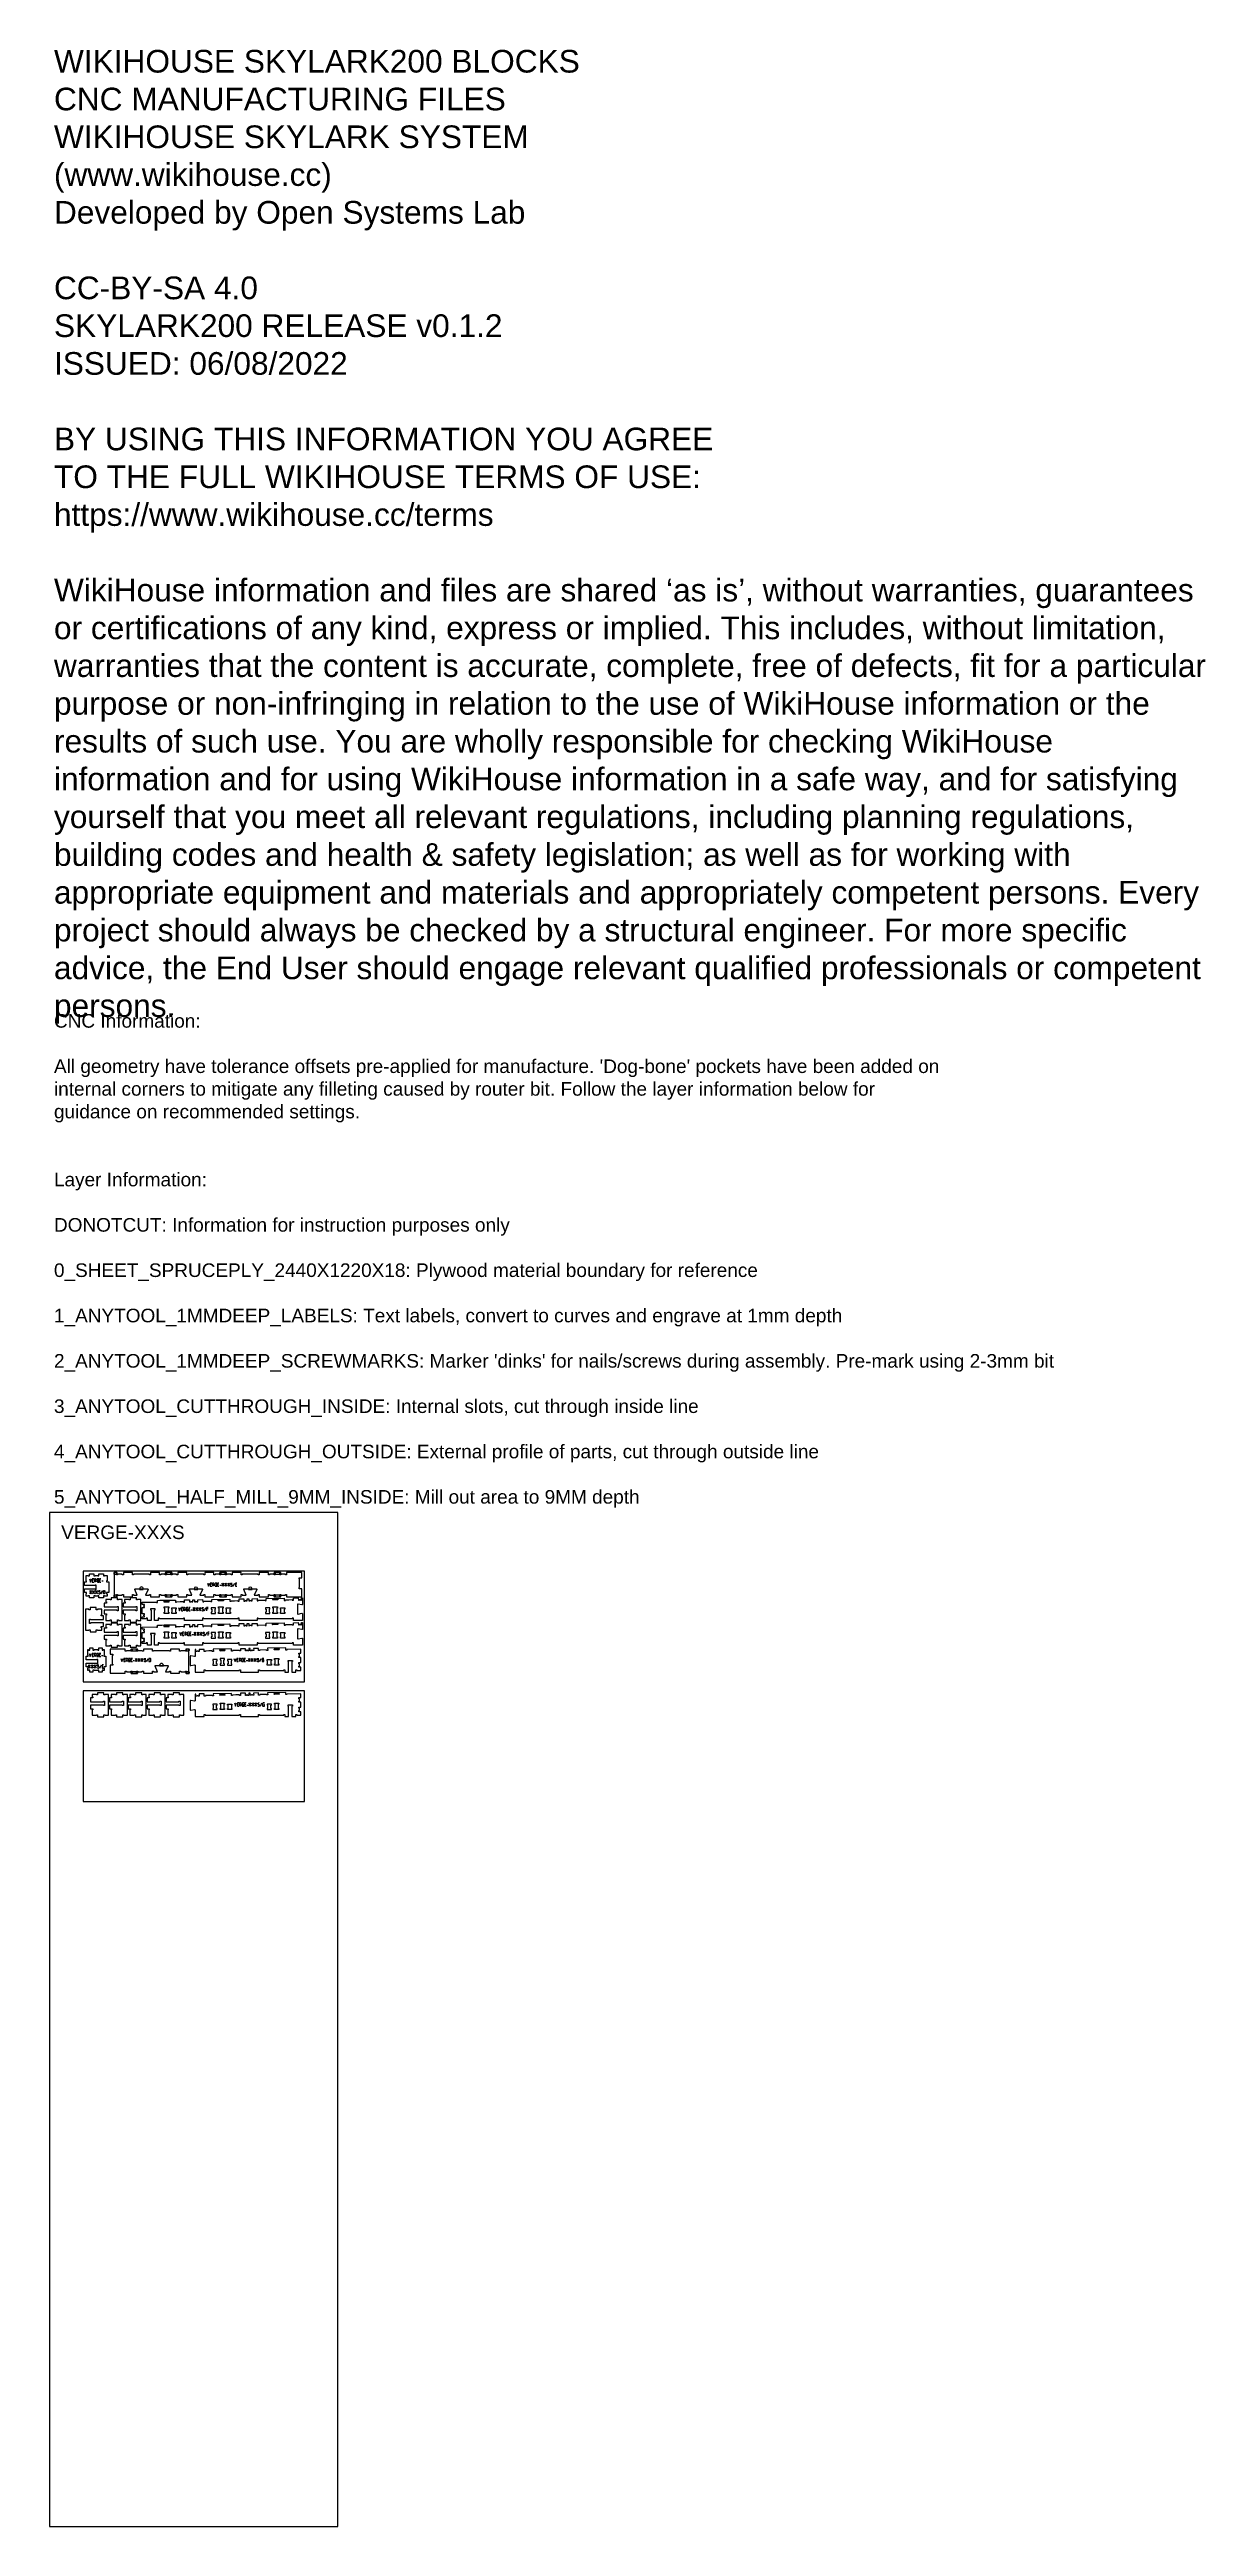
# Model space of a CAD drawing. Extents: x 0 to 12757, y 0 to 27326.
import ezdxf

# ---------------------------------------------------------------- set-up
doc = ezdxf.new("R2010")
doc.units = 0
for name, color, linetype in [('0_SHEET_SPRUCEPLY_2440X122', 1, 'CONTINUOUS'), ('1_ANYTOOL_1MMDEEP_LABELS_S', 2, 'CONTINUOUS'), ('3_ANYTOOL_CUTTHROUGH_INSID', 4, 'CONTINUOUS'), ('4_ANYTOOL_CUTTHROUGH_OUTSI', 5, 'CONTINUOUS'), ('5_ANYTOOL_HALF_MILL_9MM_IN', 70, 'CONTINUOUS'), ('DONOTCUT', 7, 'CONTINUOUS')]:
    doc.layers.add(name, color=color, linetype=linetype)
doc.styles.add('ARIAL', font='')
doc.styles.get('ARIAL').set_extended_font_data('Arial')

msp = doc.modelspace()

# ---------------------------------------------------------------- linework, layer by layer
at = {"layer": '0_SHEET_SPRUCEPLY_2440X122'}
for points in [[(372, 10539), (372, 9319), (2812, 9319), (2812, 10539)], [(372, 9219), (372, 7999), (2812, 7999), (2812, 9219)]]:
    msp.add_lwpolyline(points, close=True, dxfattribs=at)
at = {"layer": '1_ANYTOOL_1MMDEEP_LABELS_S', "color": 2}
for points in [[(440, 10455), (452, 10419), (464, 10455)], [(488, 10455), (472, 10455), (472, 10419), (488, 10419)], [(484, 10439), (472, 10439)], [(516, 10419), (508, 10436)], [(568, 10455), (552, 10455), (552, 10419), (568, 10419)], [(564, 10439), (552, 10439)], [(576, 10431), (592, 10431)], [(1742, 10408), (1754, 10372), (1766, 10408)], [(1790, 10408), (1774, 10408), (1774, 10372), (1790, 10372)], [(1786, 10392), (1774, 10392)], [(1818, 10372), (1810, 10388)], [(1870, 10408), (1854, 10408), (1854, 10372), (1870, 10372)], [(1866, 10392), (1854, 10392)], [(1926, 10372), (1902, 10408)], [(1902, 10372), (1926, 10408)], [(1958, 10372), (1934, 10408)], [(1934, 10372), (1958, 10408)], [(1990, 10372), (1966, 10408)], [(1966, 10372), (1990, 10408)], [(2028, 10372), (2044, 10408)], [(2068, 10408), (2052, 10408), (2052, 10372), (2068, 10372)], [(2064, 10392), (2052, 10392)], [(444, 10290), (468, 10326)], [(468, 10290), (444, 10326)], [(476, 10290), (500, 10326)], [(500, 10290), (476, 10326)], [(508, 10290), (532, 10326)], [(532, 10290), (508, 10326)], [(570, 10290), (586, 10326)], [(1424, 10138), (1436, 10102), (1448, 10138)], [(1472, 10138), (1456, 10138), (1456, 10102), (1472, 10102)], [(1468, 10122), (1456, 10122)], [(1500, 10102), (1491, 10118)], [(1552, 10138), (1536, 10138), (1536, 10102), (1552, 10102)], [(1548, 10122), (1536, 10122)], [(1560, 10114), (1576, 10114)], [(1608, 10102), (1584, 10138)], [(1584, 10102), (1608, 10138)], [(1640, 10102), (1616, 10138)], [(1616, 10102), (1640, 10138)], [(1672, 10102), (1648, 10138)], [(1648, 10102), (1672, 10138)], [(1710, 10102), (1726, 10138)], [(1750, 10138), (1734, 10138), (1734, 10102)], [(1750, 10122), (1734, 10122)], [(1878, 10384), (1894, 10384)], [(1436, 9865), (1448, 9829), (1460, 9865)], [(1484, 9865), (1468, 9865), (1468, 9829), (1484, 9829)], [(1480, 9849), (1468, 9849)], [(1512, 9829), (1503, 9846)], [(1564, 9865), (1548, 9865), (1548, 9829), (1564, 9829)], [(1560, 9849), (1548, 9849)], [(1572, 9841), (1588, 9841)], [(1620, 9829), (1596, 9865)], [(1596, 9829), (1620, 9865)], [(1652, 9829), (1628, 9865)], [(1628, 9829), (1652, 9865)], [(1684, 9829), (1660, 9865)], [(1660, 9829), (1684, 9865)], [(1722, 9829), (1738, 9865)], [(1762, 9865), (1746, 9865), (1746, 9829)], [(1762, 9849), (1746, 9849)], [(437, 9632), (449, 9596), (461, 9632)], [(485, 9632), (469, 9632), (469, 9596), (485, 9596)], [(481, 9616), (469, 9616)], [(513, 9596), (505, 9612)], [(565, 9632), (549, 9632), (549, 9596), (565, 9596)], [(561, 9616), (549, 9616)], [(573, 9608), (589, 9608)], [(787, 9577), (799, 9541), (811, 9577)], [(835, 9577), (819, 9577), (819, 9541), (835, 9541)], [(915, 9577), (899, 9577), (899, 9541), (915, 9541)], [(971, 9541), (947, 9577)], [(947, 9541), (971, 9577)], [(1003, 9541), (979, 9577)], [(979, 9541), (1003, 9577)], [(1035, 9541), (1011, 9577)], [(1011, 9541), (1035, 9577)], [(1073, 9541), (1089, 9577)], [(2035, 9577), (2047, 9541), (2059, 9577)], [(2083, 9577), (2067, 9577), (2067, 9541), (2083, 9541)], [(2163, 9577), (2147, 9577), (2147, 9541), (2163, 9541)], [(2219, 9541), (2195, 9577)], [(2195, 9541), (2219, 9577)], [(2251, 9541), (2227, 9577)], [(2227, 9541), (2251, 9577)], [(2283, 9541), (2259, 9577)], [(2259, 9541), (2283, 9577)], [(2321, 9541), (2337, 9577)], [(454, 9470), (430, 9506)], [(430, 9470), (454, 9506)], [(486, 9470), (462, 9506)], [(462, 9470), (486, 9506)], [(518, 9470), (494, 9506)], [(494, 9470), (518, 9506)], [(556, 9470), (572, 9506)], [(831, 9561), (819, 9561)], [(863, 9541), (855, 9557)], [(911, 9561), (899, 9561)], [(923, 9553), (939, 9553)], [(2079, 9561), (2067, 9561)], [(2111, 9541), (2103, 9557)], [(2159, 9561), (2147, 9561)], [(2171, 9553), (2187, 9553)], [(2041, 9085), (2053, 9049), (2065, 9085)], [(2089, 9085), (2073, 9085), (2073, 9049), (2089, 9049)], [(2085, 9069), (2073, 9069)], [(2117, 9049), (2109, 9066)], [(2169, 9085), (2153, 9085), (2153, 9049), (2169, 9049)], [(2165, 9069), (2153, 9069)], [(2177, 9061), (2193, 9061)], [(2225, 9049), (2201, 9085)], [(2201, 9049), (2225, 9085)], [(2257, 9049), (2233, 9085)], [(2233, 9049), (2257, 9085)], [(2289, 9049), (2265, 9085)], [(2265, 9049), (2289, 9085)], [(2327, 9049), (2343, 9085)]]:
    msp.add_lwpolyline(points, dxfattribs=at)
for points in [[(496, 10435), (506, 10435, 1), (506, 10455), (496, 10455), (496, 10419)], [(544, 10455), (532, 10455, 0.414214), (524, 10447), (524, 10427, 0.414214), (532, 10419), (544, 10419), (544, 10439), (538, 10439)], [(1798, 10388), (1808, 10388, 1), (1808, 10408), (1798, 10408), (1798, 10372)], [(1846, 10408), (1834, 10408, 0.414214), (1826, 10400), (1826, 10380, 0.414214), (1834, 10372), (1846, 10372), (1846, 10392), (1840, 10392)], [(1998, 10376, 0.136555), (2007, 10372, 0.071716), (2012, 10372, 0.133522), (2017, 10374, 0.344001), (2019, 10383, 0.153745), (2015, 10387, 0.071568), (2011, 10389, -0.00912), (2005, 10390, -0.090615), (2001, 10392, -0.340346), (1998, 10402, -0.284273), (2006, 10408, -0.092596), (2011, 10407, -0.017533), (2016, 10406)], [(540, 10294, 0.136555), (549, 10290, 0.071716), (554, 10290, 0.133522), (559, 10292, 0.344001), (561, 10302, 0.153745), (557, 10305, 0.071568), (552, 10307, -0.00912), (547, 10309, -0.090615), (543, 10311, -0.340346), (540, 10320, -0.284273), (548, 10326, -0.092596), (553, 10326, -0.017533), (558, 10324)], [(594, 10310), (604, 10310, -1), (604, 10290), (594, 10290), (594, 10326), (604, 10326, -1), (604, 10310)], [(1480, 10118), (1490, 10118, 1), (1490, 10138), (1480, 10138), (1480, 10102)], [(1528, 10138), (1516, 10138, 0.414214), (1508, 10130), (1508, 10110, 0.414214), (1516, 10102), (1528, 10102), (1528, 10122), (1522, 10122)], [(1680, 10106, 0.136555), (1689, 10102, 0.071716), (1694, 10102, 0.133522), (1699, 10104, 0.344001), (1701, 10114, 0.153745), (1697, 10118, 0.071568), (1692, 10119, -0.00912), (1687, 10121, -0.090615), (1683, 10123, -0.340346), (1680, 10132, -0.284273), (1688, 10138, -0.092596), (1693, 10138, -0.017533), (1698, 10136)], [(1492, 9845), (1502, 9845, 1), (1502, 9865), (1492, 9865), (1492, 9829)], [(1540, 9865), (1528, 9865, 0.414214), (1520, 9857), (1520, 9837, 0.414214), (1528, 9829), (1540, 9829), (1540, 9849), (1534, 9849)], [(1692, 9833, 0.136555), (1701, 9830, 0.071716), (1706, 9830, 0.133522), (1711, 9832, 0.344001), (1713, 9841, 0.153745), (1709, 9845, 0.071568), (1704, 9847, -0.00912), (1699, 9848, -0.090615), (1695, 9850, -0.340346), (1692, 9860, -0.284273), (1700, 9865, -0.092596), (1705, 9865, -0.017533), (1710, 9863)], [(493, 9612), (503, 9612, 1), (503, 9632), (493, 9632), (493, 9596)], [(541, 9632), (529, 9632, 0.414214), (521, 9624), (521, 9604, 0.414214), (529, 9596), (541, 9596), (541, 9616), (535, 9616)], [(843, 9557), (853, 9557, 1), (853, 9577), (843, 9577), (843, 9541)], [(891, 9577), (879, 9577, 0.414214), (871, 9569), (871, 9549, 0.414214), (879, 9541), (891, 9541), (891, 9561), (885, 9561)], [(1043, 9545, 0.136555), (1053, 9541, 0.071716), (1058, 9541, 0.133522), (1062, 9543, 0.344001), (1064, 9553, 0.153745), (1061, 9556, 0.071568), (1056, 9558, -0.00912), (1051, 9559, -0.090615), (1047, 9562, -0.340346), (1044, 9571, -0.284273), (1051, 9577, -0.092596), (1056, 9576, -0.017533), (1061, 9575)], [(2091, 9557), (2101, 9557, 1), (2101, 9577), (2091, 9577), (2091, 9541)], [(2139, 9577), (2127, 9577, 0.414214), (2119, 9569), (2119, 9549, 0.414214), (2127, 9541), (2139, 9541), (2139, 9561), (2133, 9561)], [(2291, 9545, 0.136555), (2301, 9541, 0.071716), (2306, 9541, 0.133522), (2310, 9543, 0.344001), (2313, 9553, 0.153745), (2309, 9556, 0.071568), (2304, 9558, -0.00912), (2299, 9559, -0.090615), (2295, 9562, -0.340346), (2292, 9571, -0.284273), (2300, 9577, -0.092596), (2305, 9576, -0.017533), (2309, 9575)], [(2365, 9577), (2353, 9577, 0.414214), (2345, 9569), (2345, 9549, 0.414214), (2353, 9541), (2365, 9541), (2365, 9561), (2359, 9561)], [(526, 9474, 0.136555), (535, 9470, 0.071716), (540, 9470, 0.133522), (545, 9473, 0.344001), (547, 9482, 0.153745), (544, 9486, 0.071568), (539, 9488, -0.00912), (534, 9489, -0.090615), (529, 9491, -0.340346), (526, 9500, -0.284273), (534, 9506, -0.092596), (539, 9506, -0.017533), (544, 9504)], [(596, 9506), (586, 9506, 0.414214), (580, 9500), (580, 9476, 0.414214), (586, 9470), (596, 9470)], [(2097, 9065), (2107, 9065, 1), (2107, 9085), (2097, 9085), (2097, 9049)], [(2145, 9085), (2133, 9085, 0.414214), (2125, 9077), (2125, 9057, 0.414214), (2133, 9049), (2145, 9049), (2145, 9069), (2139, 9069)], [(2297, 9053, 0.136555), (2307, 9050, 0.071716), (2312, 9050, 0.133522), (2316, 9052, 0.344001), (2318, 9061, 0.153745), (2315, 9065, 0.071568), (2310, 9067, -0.00912), (2305, 9068, -0.090615), (2301, 9070, -0.340346), (2298, 9080, -0.284273), (2305, 9085, -0.092596), (2310, 9085, -0.017533), (2315, 9083)], [(2371, 9085), (2359, 9085, 0.414214), (2351, 9077), (2351, 9057, 0.414214), (2359, 9049), (2371, 9049), (2371, 9069), (2365, 9069)]]:
    msp.add_lwpolyline(points, format="xyb", dxfattribs=at)
msp.add_lwpolyline([(1109, 9577), (1097, 9577), (1097, 9541), (1109, 9541, 0.414214), (1117, 9549), (1117, 9569, 0.414214)], format="xyb", close=True, dxfattribs=at)
at = {"layer": '3_ANYTOOL_CUTTHROUGH_INSID', "color": 4}
for points in [[(1316, 10210), (1266, 10209, 1), (1266, 10200), (1316, 10201, 1)], [(1866, 10210, -1), (1866, 10220), (1916, 10221, -1), (1916, 10211)], [(2466, 10221, -1), (2466, 10230), (2516, 10231, -1), (2516, 10222)], [(1316, 9938), (1266, 9937, 1), (1266, 9927), (1316, 9928, 1)], [(1866, 9938, -1), (1866, 9947), (1916, 9948, -1), (1916, 9939)], [(2466, 9948, -1), (2466, 9958), (2516, 9958, -1), (2516, 9949)], [(1882, 9661), (1932, 9662, 1), (1932, 9672), (1882, 9671, 1)], [(2482, 9672, -1), (2482, 9681), (2532, 9682, -1), (2532, 9673)], [(1882, 9170, -1), (1882, 9179), (1932, 9180, -1), (1932, 9171)], [(2482, 9180, -1), (2482, 9190), (2532, 9191, -1), (2532, 9181)]]:
    msp.add_lwpolyline(points, format="xyb", close=True, dxfattribs=at)
for points in [[(1272, 10131), (1266, 10131), (1266, 10144), (1315, 10144), (1315, 10131), (1309, 10131), (1309, 10086), (1315, 10086), (1315, 10073), (1266, 10073), (1266, 10086), (1272, 10086)], [(1354, 10121), (1348, 10121), (1348, 10134), (1397, 10134), (1397, 10121), (1391, 10121), (1391, 10086), (1397, 10086), (1397, 10073), (1348, 10073), (1348, 10086), (1354, 10086)], [(1827, 10121), (1833, 10121), (1833, 10134), (1784, 10134), (1784, 10121), (1790, 10121), (1790, 10086), (1784, 10086), (1784, 10073), (1833, 10073), (1833, 10086), (1827, 10086)], [(1872, 10131), (1866, 10131), (1866, 10144), (1915, 10144), (1915, 10131), (1909, 10131), (1909, 10086), (1915, 10086), (1915, 10073), (1866, 10073), (1866, 10086), (1872, 10086)], [(1954, 10121), (1948, 10121), (1948, 10134), (1997, 10134), (1997, 10121), (1991, 10121), (1991, 10086), (1997, 10086), (1997, 10073), (1948, 10073), (1948, 10086), (1954, 10086)], [(2427, 10121), (2433, 10121), (2433, 10134), (2384, 10134), (2384, 10121), (2390, 10121), (2390, 10086), (2384, 10086), (2384, 10073), (2433, 10073), (2433, 10086), (2427, 10086)], [(2472, 10131), (2466, 10131), (2466, 10144), (2515, 10144), (2515, 10131), (2509, 10131), (2509, 10086), (2515, 10086), (2515, 10073), (2466, 10073), (2466, 10086), (2472, 10086)], [(2554, 10121), (2548, 10121), (2548, 10134), (2597, 10134), (2597, 10121), (2591, 10121), (2591, 10086), (2597, 10086), (2597, 10073), (2548, 10073), (2548, 10086), (2554, 10086)], [(1272, 9859), (1266, 9859), (1266, 9871), (1315, 9871), (1315, 9859), (1309, 9859), (1309, 9813), (1315, 9813), (1315, 9801), (1266, 9801), (1266, 9813), (1272, 9813)], [(1354, 9849), (1348, 9849), (1348, 9861), (1397, 9861), (1397, 9849), (1391, 9849), (1391, 9813), (1397, 9813), (1397, 9801), (1348, 9801), (1348, 9813), (1354, 9813)], [(1827, 9849), (1833, 9849), (1833, 9861), (1784, 9861), (1784, 9849), (1790, 9849), (1790, 9813), (1784, 9813), (1784, 9801), (1833, 9801), (1833, 9813), (1827, 9813)], [(1872, 9859), (1866, 9859), (1866, 9871), (1915, 9871), (1915, 9859), (1909, 9859), (1909, 9813), (1915, 9813), (1915, 9801), (1866, 9801), (1866, 9813), (1872, 9813)], [(1954, 9849), (1948, 9849), (1948, 9861), (1997, 9861), (1997, 9849), (1991, 9849), (1991, 9813), (1997, 9813), (1997, 9801), (1948, 9801), (1948, 9813), (1954, 9813)], [(2427, 9849), (2433, 9849), (2433, 9861), (2384, 9861), (2384, 9849), (2390, 9849), (2390, 9813), (2384, 9813), (2384, 9801), (2433, 9801), (2433, 9813), (2427, 9813)], [(2472, 9859), (2466, 9859), (2466, 9871), (2515, 9871), (2515, 9859), (2509, 9859), (2509, 9813), (2515, 9813), (2515, 9801), (2466, 9801), (2466, 9813), (2472, 9813)], [(2554, 9849), (2548, 9849), (2548, 9861), (2597, 9861), (2597, 9849), (2591, 9849), (2591, 9813), (2597, 9813), (2597, 9801), (2548, 9801), (2548, 9813), (2554, 9813)], [(1889, 9561), (1889, 9516), (1883, 9516), (1883, 9503), (1931, 9503), (1931, 9516), (1925, 9516), (1925, 9561), (1931, 9561), (1931, 9574), (1883, 9574), (1883, 9561)], [(2489, 9561), (2483, 9561), (2483, 9574), (2531, 9574), (2531, 9561), (2525, 9561), (2525, 9516), (2531, 9516), (2531, 9503), (2483, 9503), (2483, 9516), (2489, 9516)], [(1843, 9551), (1849, 9551), (1849, 9564), (1801, 9564), (1801, 9551), (1807, 9551), (1807, 9516), (1801, 9516), (1801, 9503), (1849, 9503), (1849, 9516), (1843, 9516)], [(1971, 9551), (1971, 9516), (1965, 9516), (1965, 9503), (2013, 9503), (2013, 9516), (2007, 9516), (2007, 9551), (2013, 9551), (2013, 9564), (1965, 9564), (1965, 9551)], [(2443, 9551), (2443, 9516), (2449, 9516), (2449, 9503), (2401, 9503), (2401, 9516), (2407, 9516), (2407, 9551), (2401, 9551), (2401, 9564), (2449, 9564), (2449, 9551)], [(1843, 9060), (1849, 9060), (1849, 9072), (1801, 9072), (1801, 9060), (1807, 9060), (1807, 9024), (1801, 9024), (1801, 9012), (1849, 9012), (1849, 9024), (1843, 9024)], [(1889, 9070), (1883, 9070), (1883, 9082), (1931, 9082), (1931, 9070), (1925, 9070), (1925, 9024), (1931, 9024), (1931, 9012), (1883, 9012), (1883, 9024), (1889, 9024)], [(1971, 9060), (1965, 9060), (1965, 9072), (2013, 9072), (2013, 9060), (2007, 9060), (2007, 9024), (2013, 9024), (2013, 9012), (1965, 9012), (1965, 9024), (1971, 9024)], [(2443, 9060), (2449, 9060), (2449, 9072), (2401, 9072), (2401, 9060), (2407, 9060), (2407, 9024), (2401, 9024), (2401, 9012), (2449, 9012), (2449, 9024), (2443, 9024)], [(2489, 9070), (2483, 9070), (2483, 9082), (2531, 9082), (2531, 9070), (2525, 9070), (2525, 9024), (2531, 9024), (2531, 9012), (2483, 9012), (2483, 9024), (2489, 9024)]]:
    msp.add_lwpolyline(points, close=True, dxfattribs=at)
at = {"layer": '4_ANYTOOL_CUTTHROUGH_OUTSI', "color": 5}
for points in [[(427, 10493), (427, 10487), (440, 10487), (440, 10511), (489, 10511), (489, 10487), (502, 10487), (502, 10493), (533, 10493), (533, 10487), (545, 10487), (545, 10511), (595, 10511), (595, 10487), (607, 10487), (607, 10493), (636, 10493), (636, 10434), (630, 10434), (630, 10421), (654, 10421), (654, 10302), (630, 10302), (630, 10289), (636, 10289), (636, 10262), (607, 10262), (607, 10268), (595, 10268), (595, 10244), (545, 10244), (545, 10268), (533, 10268), (533, 10262), (502, 10262), (502, 10268), (489, 10268), (489, 10244), (440, 10244), (440, 10268), (427, 10268), (427, 10262), (403, 10262), (403, 10289), (409, 10289), (409, 10302), (385, 10302), (385, 10343), (502, 10343), (502, 10337), (515, 10337), (515, 10386), (502, 10386), (502, 10380), (385, 10380), (385, 10421), (409, 10421), (409, 10434), (403, 10434), (403, 10493)], [(434, 9887), (434, 9893), (447, 9893), (447, 9869), (516, 9869), (516, 9893), (529, 9893), (529, 9887), (576, 9887), (576, 9915), (570, 9915), (570, 9927), (594, 9927), (594, 9969), (452, 9969), (452, 9963), (440, 9963), (440, 10011), (452, 10011), (452, 10005), (594, 10005), (594, 10047), (570, 10047), (570, 10059), (576, 10059), (576, 10119), (529, 10119), (529, 10113), (516, 10113), (516, 10137), (447, 10137), (447, 10113), (434, 10113), (434, 10119), (396, 10119), (396, 9887)], [(763, 10227), (763, 10221), (750, 10221), (750, 10245), (681, 10245), (681, 10221), (668, 10221), (668, 10227), (621, 10227), (621, 10199), (627, 10199), (627, 10187), (603, 10187), (603, 10145), (745, 10145), (745, 10151), (757, 10151), (757, 10103), (745, 10103), (745, 10109), (603, 10109), (603, 10067), (627, 10067), (627, 10055), (621, 10055), (621, 9995), (668, 9995), (668, 10001), (681, 10001), (681, 9977), (750, 9977), (750, 10001), (763, 10001), (763, 9995), (800, 9995), (800, 10227)], [(971, 10227), (971, 10221), (958, 10221), (958, 10245), (889, 10245), (889, 10221), (876, 10221), (876, 10227), (829, 10227), (829, 10199), (835, 10199), (835, 10187), (811, 10187), (811, 10145), (953, 10145), (953, 10151), (965, 10151), (965, 10103), (953, 10103), (953, 10109), (811, 10109), (811, 10067), (835, 10067), (835, 10055), (829, 10055), (829, 9995), (876, 9995), (876, 10001), (889, 10001), (889, 9977), (958, 9977), (958, 10001), (971, 10001), (971, 9995), (1008, 9995), (1008, 10227)], [(763, 9949), (763, 9943), (750, 9943), (750, 9967), (681, 9967), (681, 9943), (668, 9943), (668, 9949), (621, 9949), (621, 9921), (627, 9921), (627, 9909), (603, 9909), (603, 9867), (745, 9867), (745, 9873), (757, 9873), (757, 9825), (745, 9825), (745, 9831), (603, 9831), (603, 9789), (627, 9789), (627, 9777), (621, 9777), (621, 9717), (668, 9717), (668, 9723), (681, 9723), (681, 9699), (750, 9699), (750, 9723), (763, 9723), (763, 9717), (800, 9717), (800, 9949)], [(971, 9949), (971, 9943), (958, 9943), (958, 9967), (889, 9967), (889, 9943), (876, 9943), (876, 9949), (829, 9949), (829, 9921), (835, 9921), (835, 9909), (811, 9909), (811, 9867), (953, 9867), (953, 9873), (965, 9873), (965, 9825), (953, 9825), (953, 9831), (811, 9831), (811, 9789), (835, 9789), (835, 9777), (829, 9777), (829, 9717), (876, 9717), (876, 9723), (889, 9723), (889, 9699), (958, 9699), (958, 9723), (971, 9723), (971, 9717), (1008, 9717), (1008, 9949)], [(521, 9524), (521, 9518), (533, 9518), (533, 9566), (521, 9566), (521, 9560), (404, 9560), (404, 9602), (428, 9602), (428, 9614), (422, 9614), (422, 9674), (431, 9674), (431, 9668), (444, 9668), (444, 9692), (478, 9692), (478, 9668), (491, 9668), (491, 9674), (533, 9674), (533, 9668), (545, 9668), (545, 9692), (580, 9692), (580, 9668), (592, 9668), (592, 9674), (604, 9674), (604, 9614), (598, 9614), (598, 9602), (622, 9602), (622, 9482), (598, 9482), (598, 9470), (604, 9470), (604, 9442), (592, 9442), (592, 9448), (580, 9448), (580, 9424), (545, 9424), (545, 9448), (533, 9448), (533, 9442), (491, 9442), (491, 9448), (478, 9448), (478, 9424), (444, 9424), (444, 9448), (431, 9448), (431, 9442), (422, 9442), (422, 9470), (428, 9470), (428, 9482), (404, 9482), (404, 9524)], [(613, 9180), (613, 9174), (601, 9174), (601, 9198), (531, 9198), (531, 9174), (519, 9174), (519, 9180), (471, 9180), (471, 9153), (477, 9153), (477, 9140), (453, 9140), (453, 9099), (595, 9099), (595, 9105), (608, 9105), (608, 9056), (595, 9056), (595, 9062), (453, 9062), (453, 9021), (477, 9021), (477, 9008), (471, 9008), (471, 8949), (519, 8949), (519, 8955), (531, 8955), (531, 8931), (601, 8931), (601, 8955), (613, 8955), (613, 8949), (651, 8949), (651, 9180)], [(821, 9180), (821, 9174), (809, 9174), (809, 9198), (739, 9198), (739, 9174), (727, 9174), (727, 9180), (679, 9180), (679, 9153), (685, 9153), (685, 9140), (661, 9140), (661, 9099), (803, 9099), (803, 9105), (816, 9105), (816, 9056), (803, 9056), (803, 9062), (661, 9062), (661, 9021), (685, 9021), (685, 9008), (679, 9008), (679, 8949), (727, 8949), (727, 8955), (739, 8955), (739, 8931), (809, 8931), (809, 8955), (821, 8955), (821, 8949), (859, 8949), (859, 9180)], [(1029, 9180), (1029, 9174), (1017, 9174), (1017, 9198), (947, 9198), (947, 9174), (935, 9174), (935, 9180), (887, 9180), (887, 9153), (893, 9153), (893, 9140), (869, 9140), (869, 9099), (1011, 9099), (1011, 9105), (1024, 9105), (1024, 9056), (1011, 9056), (1011, 9062), (869, 9062), (869, 9021), (893, 9021), (893, 9008), (887, 9008), (887, 8949), (935, 8949), (935, 8955), (947, 8955), (947, 8931), (1017, 8931), (1017, 8955), (1029, 8955), (1029, 8949), (1067, 8949), (1067, 9180)], [(1237, 9180), (1237, 9174), (1225, 9174), (1225, 9198), (1155, 9198), (1155, 9174), (1143, 9174), (1143, 9180), (1095, 9180), (1095, 9153), (1101, 9153), (1101, 9140), (1077, 9140), (1077, 9099), (1219, 9099), (1219, 9105), (1232, 9105), (1232, 9056), (1219, 9056), (1219, 9062), (1077, 9062), (1077, 9021), (1101, 9021), (1101, 9008), (1095, 9008), (1095, 8949), (1143, 8949), (1143, 8955), (1155, 8955), (1155, 8931), (1225, 8931), (1225, 8955), (1237, 8955), (1237, 8949), (1275, 8949), (1275, 9180)], [(1446, 9180), (1446, 9174), (1433, 9174), (1433, 9198), (1364, 9198), (1364, 9174), (1351, 9174), (1351, 9180), (1304, 9180), (1304, 9153), (1310, 9153), (1310, 9140), (1286, 9140), (1286, 9099), (1427, 9099), (1427, 9105), (1440, 9105), (1440, 9056), (1427, 9056), (1427, 9062), (1286, 9062), (1286, 9021), (1310, 9021), (1310, 9008), (1304, 9008), (1304, 8949), (1351, 8949), (1351, 8955), (1364, 8955), (1364, 8931), (1433, 8931), (1433, 8955), (1446, 8955), (1446, 8949), (1483, 8949), (1483, 9180)]]:
    msp.add_lwpolyline(points, close=True, dxfattribs=at)
for points in [[(1227, 10505), (1227, 10499), (1214, 10499), (1214, 10523), (1165, 10523), (1115, 10523), (1115, 10499), (1102, 10499), (1102, 10505), (927, 10505), (927, 10499), (914, 10499), (914, 10523), (865, 10523), (815, 10523), (815, 10499), (803, 10499), (803, 10505), (752, 10505), (752, 10499), (740, 10499), (740, 10523), (715, 10523), (715, 10256), (740, 10256), (740, 10280), (752, 10280), (752, 10274), (803, 10274), (803, 10280), (815, 10280), (815, 10256), (865, 10256), (914, 10256), (914, 10280), (927, 10280), (927, 10274), (969, 10274), (943, 10335), (943, 10335, -0.539734), (948, 10344), (1081, 10344, -0.539734), (1087, 10335), (1060, 10274), (1102, 10274), (1102, 10280), (1115, 10280), (1115, 10256), (1165, 10256), (1214, 10256), (1214, 10280), (1227, 10280), (1227, 10274), (1277, 10274), (1277, 10280), (1290, 10280), (1290, 10256), (1339, 10256), (1339, 10280), (1352, 10280), (1352, 10274), (1402, 10274), (1402, 10280), (1415, 10280), (1415, 10256), (1465, 10256), (1515, 10256), (1515, 10280), (1527, 10280), (1527, 10274), (1569, 10274), (1543, 10335), (1543, 10335, -0.539734), (1549, 10344), (1681, 10344, -0.539734), (1687, 10335), (1660, 10274), (1703, 10274), (1703, 10280), (1715, 10280), (1715, 10256), (1765, 10256), (1815, 10256), (1815, 10280), (1827, 10280), (1827, 10274), (1878, 10274), (1878, 10280), (1890, 10280), (1890, 10256), (1940, 10256), (1940, 10280), (1952, 10280), (1952, 10274), (2003, 10274), (2003, 10280), (2015, 10280), (2015, 10256), (2065, 10256), (2115, 10256), (2115, 10280), (2127, 10280), (2127, 10274), (2169, 10274), (2143, 10335), (2143, 10335, -0.539734), (2149, 10344), (2281, 10344, -0.539734), (2287, 10335), (2260, 10274), (2303, 10274), (2303, 10280), (2315, 10280), (2315, 10256), (2365, 10256), (2415, 10256), (2415, 10280), (2427, 10280), (2427, 10274), (2478, 10274), (2478, 10280), (2490, 10280), (2490, 10256), (2540, 10256), (2540, 10280), (2552, 10280), (2552, 10274), (2603, 10274), (2603, 10280), (2615, 10280), (2615, 10256), (2665, 10256), (2783, 10256), (2783, 10345), (2754, 10345), (2754, 10358), (2760, 10358), (2760, 10453), (2754, 10453), (2754, 10466), (2783, 10466), (2783, 10523), (2665, 10523), (2615, 10523), (2615, 10499), (2603, 10499), (2603, 10505), (2552, 10505), (2552, 10499), (2540, 10499), (2540, 10523), (2490, 10523), (2490, 10499), (2478, 10499), (2478, 10505), (2427, 10505), (2427, 10499), (2415, 10499), (2415, 10523), (2365, 10523), (2315, 10523), (2315, 10499), (2303, 10499), (2303, 10505), (2127, 10505), (2127, 10499), (2115, 10499), (2115, 10523), (2065, 10523), (2015, 10523), (2015, 10499), (2003, 10499), (2003, 10505), (1952, 10505), (1952, 10499), (1940, 10499), (1940, 10523), (1890, 10523), (1890, 10499), (1878, 10499), (1878, 10505), (1827, 10505), (1827, 10499), (1815, 10499), (1815, 10523), (1765, 10523), (1715, 10523), (1715, 10499), (1703, 10499), (1703, 10505), (1527, 10505), (1527, 10499), (1515, 10499), (1515, 10523), (1465, 10523), (1415, 10523), (1415, 10499), (1402, 10499), (1402, 10505), (1352, 10505), (1352, 10499), (1339, 10499), (1339, 10523), (1290, 10523), (1290, 10499), (1277, 10499), (1277, 10505), (1227, 10505)], [(1741, 10208), (1779, 10209), (1779, 10203), (1779, 10203), (1791, 10203), (1791, 10203), (1791, 10203), (1791, 10227), (1990, 10231), (1991, 10207), (2003, 10207), (2003, 10213), (2041, 10213), (2079, 10214), (2079, 10208), (2091, 10208), (2091, 10209), (2091, 10209), (2091, 10232), (2145, 10233), (2146, 10209), (2146, 10209), (2158, 10209), (2158, 10209), (2158, 10215), (2170, 10216), (2170, 10210), (2170, 10210), (2182, 10210), (2182, 10210), (2182, 10210), (2182, 10210), (2182, 10234), (2199, 10234), (2200, 10210), (2200, 10210), (2212, 10210), (2212, 10216), (2224, 10217), (2224, 10211), (2236, 10211), (2236, 10211), (2236, 10211), (2236, 10235), (2290, 10236), (2291, 10212), (2291, 10212), (2303, 10212), (2303, 10212), (2303, 10218), (2379, 10219), (2379, 10219), (2379, 10214), (2379, 10213), (2391, 10214), (2391, 10214), (2391, 10214), (2391, 10238), (2590, 10241), (2591, 10217), (2603, 10217), (2603, 10223), (2641, 10224), (2679, 10225), (2679, 10219), (2691, 10219), (2691, 10243), (2745, 10244), (2746, 10220), (2758, 10220), (2758, 10226), (2770, 10226), (2770, 10220), (2782, 10220), (2782, 10244), (2790, 10244), (2790, 10173), (2790, 10173), (2790, 10172), (2790, 10172), (2790, 10172), (2790, 10172), (2790, 10172), (2790, 10172), (2790, 10171), (2790, 10171), (2790, 10171), (2790, 10171), (2790, 10171), (2790, 10171), (2790, 10171), (2790, 10170), (2790, 10170), (2790, 10170), (2790, 10170), (2790, 10170), (2790, 10170), (2790, 10170), (2789, 10169), (2789, 10169), (2789, 10169), (2789, 10169), (2789, 10169), (2789, 10169), (2789, 10169), (2789, 10169), (2789, 10168), (2789, 10168), (2788, 10168), (2788, 10168, -0.220352), (2784, 10167), (2743, 10175), (2743, 10175), (2743, 10175, 0.463455), (2735, 10168), (2735, 10073, 0.463455), (2743, 10066), (2743, 10066), (2743, 10066), (2784, 10074), (2784, 10074, -0.220352), (2788, 10073), (2788, 10073), (2789, 10073), (2789, 10072), (2789, 10072), (2789, 10072), (2789, 10072), (2789, 10072), (2789, 10072), (2789, 10072), (2789, 10072), (2789, 10071), (2790, 10071), (2790, 10071), (2790, 10071), (2790, 10071), (2790, 10071), (2790, 10071), (2790, 10070), (2790, 10070), (2790, 10070), (2790, 10070), (2790, 10070), (2790, 10070), (2790, 10070), (2790, 10069), (2790, 10069), (2790, 10069), (2790, 10069), (2790, 10069), (2790, 10069), (2790, 10068), (2790, 10068), (2790, 9996), (2691, 9996), (2691, 10020), (2678, 10020), (2678, 10014), (2641, 10014), (2341, 10014), (2303, 10014), (2303, 10020), (2290, 10020), (2290, 9996), (2091, 9996), (2091, 10020), (2078, 10020), (2078, 10014), (2041, 10014), (1741, 10014), (1703, 10014), (1703, 10020), (1690, 10020), (1690, 9996), (1491, 9996), (1491, 10020), (1478, 10020), (1478, 10014), (1441, 10014), (1213, 10014), (1213, 10020), (1200, 10020), (1200, 9996), (1159, 9996), (1159, 10113), (1165, 10113), (1165, 10125), (1116, 10125), (1116, 10113), (1122, 10113), (1122, 9996), (1081, 9996), (1081, 10020), (1068, 10020), (1068, 10014), (1023, 10014), (1023, 10035), (1047, 10035), (1047, 10047), (1041, 10047), (1041, 10058), (1047, 10058), (1047, 10070), (1023, 10070), (1023, 10137), (1047, 10137), (1047, 10149), (1041, 10149), (1041, 10160), (1047, 10160), (1047, 10172), (1023, 10172), (1023, 10196), (1179, 10198), (1179, 10192), (1191, 10193), (1191, 10217), (1191, 10217, -0.000266), (1390, 10220), (1391, 10196), (1391, 10196), (1403, 10196), (1403, 10202), (1441, 10203), (1479, 10204), (1479, 10198), (1491, 10198), (1491, 10198), (1491, 10198), (1491, 10222), (1545, 10223), (1546, 10199), (1546, 10199), (1558, 10199), (1558, 10199), (1558, 10205), (1570, 10205), (1570, 10199), (1582, 10199), (1582, 10200), (1582, 10200), (1582, 10223), (1599, 10224), (1600, 10200), (1600, 10200), (1612, 10200), (1612, 10206), (1624, 10206), (1624, 10200), (1636, 10200), (1636, 10201), (1636, 10201), (1636, 10224), (1690, 10225), (1691, 10202), (1691, 10201), (1703, 10202), (1703, 10208), (1741, 10208)], [(1741, 9935), (1779, 9936), (1779, 9930), (1779, 9930), (1791, 9930), (1791, 9931), (1791, 9931), (1791, 9954), (1990, 9958), (1991, 9934), (2003, 9934), (2003, 9940), (2041, 9941), (2079, 9941), (2079, 9935), (2091, 9936), (2091, 9936), (2091, 9936), (2091, 9960), (2145, 9961), (2146, 9937), (2146, 9937), (2158, 9937), (2158, 9937), (2158, 9943), (2170, 9943), (2170, 9937), (2170, 9937), (2182, 9937), (2182, 9937), (2182, 9937), (2182, 9937), (2182, 9961), (2199, 9961), (2200, 9938), (2200, 9937), (2212, 9938), (2212, 9944), (2224, 9944), (2224, 9938), (2236, 9938), (2236, 9938), (2236, 9938), (2236, 9962), (2290, 9963), (2291, 9939), (2291, 9939), (2303, 9939), (2303, 9939), (2303, 9945), (2379, 9947), (2379, 9947), (2379, 9941), (2379, 9941), (2391, 9941), (2391, 9941), (2391, 9941), (2391, 9965), (2590, 9968), (2591, 9944), (2603, 9945), (2603, 9951), (2641, 9951), (2679, 9952), (2679, 9946), (2691, 9946), (2691, 9970), (2745, 9971), (2746, 9947), (2758, 9947), (2758, 9953), (2770, 9953), (2770, 9947), (2782, 9948), (2782, 9972), (2790, 9972), (2790, 9900), (2790, 9900), (2790, 9900), (2790, 9899), (2790, 9899), (2790, 9899), (2790, 9899), (2790, 9899), (2790, 9899), (2790, 9899), (2790, 9898), (2790, 9898), (2790, 9898), (2790, 9898), (2790, 9898), (2790, 9898), (2790, 9898), (2790, 9897), (2790, 9897), (2790, 9897), (2790, 9897), (2790, 9897), (2789, 9897), (2789, 9897), (2789, 9896), (2789, 9896), (2789, 9896), (2789, 9896), (2789, 9896), (2789, 9896), (2789, 9896), (2789, 9896), (2788, 9896), (2788, 9895, -0.220352), (2784, 9894), (2743, 9902), (2743, 9902), (2743, 9902, 0.463455), (2735, 9896), (2735, 9800, 0.463455), (2743, 9794), (2743, 9794), (2743, 9794), (2784, 9801), (2784, 9801, -0.220352), (2788, 9800), (2788, 9800), (2789, 9800), (2789, 9800), (2789, 9800), (2789, 9799), (2789, 9799), (2789, 9799), (2789, 9799), (2789, 9799), (2789, 9799), (2789, 9799), (2790, 9799), (2790, 9798), (2790, 9798), (2790, 9798), (2790, 9798), (2790, 9798), (2790, 9798), (2790, 9798), (2790, 9797), (2790, 9797), (2790, 9797), (2790, 9797), (2790, 9797), (2790, 9797), (2790, 9797), (2790, 9796), (2790, 9796), (2790, 9796), (2790, 9796), (2790, 9796), (2790, 9796), (2790, 9723), (2691, 9723), (2691, 9747), (2678, 9747), (2678, 9741), (2641, 9741), (2341, 9741), (2303, 9741), (2303, 9747), (2290, 9747), (2290, 9723), (2091, 9723), (2091, 9747), (2078, 9747), (2078, 9741), (2041, 9741), (1741, 9741), (1703, 9741), (1703, 9747), (1690, 9747), (1690, 9723), (1491, 9723), (1491, 9747), (1478, 9747), (1478, 9741), (1441, 9741), (1213, 9741), (1213, 9747), (1200, 9747), (1200, 9723), (1159, 9723), (1159, 9840), (1165, 9840), (1165, 9852), (1116, 9852), (1116, 9840), (1122, 9840), (1122, 9723), (1081, 9723), (1081, 9747), (1068, 9747), (1068, 9741), (1023, 9741), (1023, 9762), (1047, 9762), (1047, 9775), (1041, 9775), (1041, 9785), (1047, 9785), (1047, 9798), (1023, 9798), (1023, 9864), (1047, 9864), (1047, 9876), (1041, 9876), (1041, 9887), (1047, 9887), (1047, 9899), (1023, 9899), (1023, 9923), (1179, 9926), (1179, 9920), (1191, 9920), (1191, 9944), (1191, 9944, -0.000266), (1390, 9947), (1391, 9924), (1391, 9923), (1403, 9924), (1403, 9930), (1441, 9930), (1479, 9931), (1479, 9925), (1491, 9925), (1491, 9925), (1491, 9925), (1491, 9949), (1545, 9950), (1546, 9926), (1546, 9926), (1558, 9926), (1558, 9926), (1558, 9932), (1570, 9932), (1570, 9926), (1582, 9927), (1582, 9927), (1582, 9927), (1582, 9951), (1599, 9951), (1600, 9927), (1600, 9927), (1612, 9927), (1612, 9933), (1624, 9933), (1624, 9927), (1636, 9928), (1636, 9928), (1636, 9928), (1636, 9952), (1690, 9953), (1691, 9929), (1691, 9929), (1703, 9929), (1703, 9935), (1741, 9935)], [(1448, 9655), (1436, 9655), (1436, 9679), (1386, 9679), (1336, 9679), (1336, 9655), (1323, 9655), (1323, 9661), (1148, 9661), (1148, 9655), (1135, 9655), (1135, 9679), (1086, 9679), (1036, 9679), (1036, 9655), (1023, 9655), (1023, 9661), (973, 9661), (973, 9655), (960, 9655), (960, 9679), (911, 9679), (911, 9655), (898, 9655), (898, 9661), (848, 9661), (848, 9655), (835, 9655), (835, 9679), (668, 9679), (668, 9622), (697, 9622), (697, 9609), (691, 9609), (691, 9514), (697, 9514), (697, 9501), (668, 9501), (668, 9412), (786, 9412), (835, 9412), (835, 9436), (848, 9436), (848, 9430), (898, 9430), (898, 9436), (911, 9436), (911, 9412), (960, 9412), (960, 9436), (973, 9436), (973, 9430), (1023, 9430), (1023, 9436), (1036, 9436), (1036, 9412), (1086, 9412), (1135, 9412), (1135, 9436), (1148, 9436), (1148, 9430), (1190, 9430), (1164, 9491), (1164, 9491, -0.539734), (1169, 9500), (1302, 9500, -0.539734), (1308, 9491), (1281, 9430), (1323, 9430), (1323, 9436), (1336, 9436), (1336, 9412), (1386, 9412), (1436, 9412), (1436, 9436), (1448, 9436), (1448, 9430), (1499, 9430), (1499, 9436), (1511, 9436), (1511, 9412), (1536, 9412), (1536, 9679), (1511, 9679), (1511, 9655), (1499, 9655), (1499, 9661), (1448, 9661), (1448, 9655), (1448, 9655)], [(1640, 9657), (1629, 9657), (1629, 9651), (1616, 9651), (1616, 9651), (1616, 9651), (1616, 9675), (1607, 9674), (1607, 9602), (1607, 9602), (1607, 9602), (1607, 9602), (1607, 9602), (1607, 9602), (1607, 9602), (1607, 9601), (1607, 9601), (1607, 9601), (1607, 9601), (1607, 9601), (1607, 9601), (1607, 9600), (1607, 9600), (1607, 9600), (1607, 9600), (1607, 9600), (1607, 9600), (1606, 9599), (1606, 9599), (1606, 9599), (1606, 9599), (1606, 9599), (1606, 9599), (1606, 9599), (1606, 9598), (1606, 9598), (1606, 9598), (1605, 9598), (1605, 9598), (1605, 9598), (1605, 9598), (1605, 9598, -0.220464), (1600, 9596), (1600, 9596), (1600, 9596), (1559, 9604), (1559, 9604, 0.220352), (1554, 9603, 0.220464), (1552, 9598), (1552, 9502, 0.220464), (1554, 9498, 0.220352), (1559, 9497), (1600, 9504), (1600, 9504), (1600, 9504, -0.220464), (1605, 9503), (1605, 9503), (1605, 9503), (1605, 9503), (1605, 9503), (1606, 9502), (1606, 9502), (1606, 9502), (1606, 9502), (1606, 9502), (1606, 9502), (1606, 9502), (1606, 9501), (1606, 9501), (1606, 9501), (1607, 9501), (1607, 9501), (1607, 9501), (1607, 9501), (1607, 9500), (1607, 9500), (1607, 9500), (1607, 9500), (1607, 9500), (1607, 9500), (1607, 9499), (1607, 9499), (1607, 9499), (1607, 9499), (1607, 9499), (1607, 9499), (1607, 9498), (1607, 9498), (1607, 9426), (1707, 9426), (1707, 9450), (1719, 9450), (1719, 9444), (1757, 9444), (2057, 9444), (2095, 9444), (2095, 9450), (2107, 9450), (2107, 9426), (2307, 9426), (2307, 9450), (2319, 9450), (2319, 9444), (2585, 9444), (2585, 9450), (2597, 9450), (2597, 9426), (2639, 9426), (2639, 9543), (2633, 9543), (2633, 9555), (2681, 9555), (2681, 9543), (2675, 9543), (2675, 9426), (2717, 9426), (2717, 9450), (2729, 9450), (2729, 9444), (2775, 9444), (2775, 9480), (2751, 9480), (2751, 9492), (2757, 9492), (2757, 9518), (2751, 9518), (2751, 9530), (2775, 9530), (2775, 9585), (2751, 9585), (2751, 9598), (2757, 9598), (2757, 9623), (2751, 9623), (2751, 9636), (2775, 9636), (2775, 9677), (2620, 9674), (2620, 9668), (2607, 9668), (2607, 9692), (2407, 9688), (2407, 9688), (2408, 9665), (2408, 9664), (2395, 9664), (2395, 9670), (2320, 9669), (2320, 9663), (2307, 9663), (2307, 9663), (2307, 9663), (2307, 9687), (2252, 9686), (2253, 9662), (2253, 9662), (2240, 9661), (2240, 9667), (2229, 9667), (2229, 9661), (2216, 9661), (2216, 9661), (2216, 9661), (2216, 9685), (2198, 9685), (2199, 9661), (2199, 9661), (2198, 9661), (2186, 9661), (2186, 9661), (2186, 9667), (2175, 9666), (2175, 9660), (2162, 9660), (2162, 9660), (2162, 9660), (2162, 9684), (2107, 9683), (2108, 9659), (2108, 9659), (2095, 9659), (2095, 9665), (2057, 9664), (2020, 9664), (2020, 9658), (2007, 9657), (2007, 9658), (2007, 9681), (1807, 9678), (1808, 9654), (1795, 9654), (1795, 9654), (1795, 9654), (1795, 9660), (1757, 9659), (1720, 9658), (1720, 9653), (1720, 9652), (1707, 9652), (1707, 9652), (1707, 9652), (1707, 9676), (1652, 9675), (1653, 9651), (1653, 9651), (1640, 9651), (1640, 9657)], [(1629, 9165), (1629, 9159), (1616, 9159), (1616, 9159), (1616, 9159), (1616, 9183), (1607, 9183), (1607, 9111), (1607, 9111), (1607, 9111), (1607, 9111), (1607, 9111), (1607, 9110), (1607, 9110), (1607, 9110), (1607, 9110), (1607, 9110), (1607, 9110), (1607, 9109), (1607, 9109), (1607, 9109), (1607, 9109), (1607, 9109), (1607, 9109), (1607, 9108), (1607, 9108), (1606, 9108), (1606, 9108), (1606, 9108), (1606, 9108), (1606, 9108), (1606, 9107), (1606, 9107), (1606, 9107), (1606, 9107), (1606, 9107), (1605, 9107), (1605, 9107), (1605, 9107), (1605, 9106), (1605, 9106, -0.220464), (1600, 9105), (1600, 9105), (1600, 9105), (1559, 9113), (1559, 9113, 0.220352), (1554, 9111, 0.220464), (1552, 9107), (1552, 9011, 0.220464), (1554, 9007, 0.220352), (1559, 9005), (1600, 9013), (1600, 9013), (1600, 9013, -0.220464), (1605, 9012), (1605, 9012), (1605, 9011), (1605, 9011), (1605, 9011), (1606, 9011), (1606, 9011), (1606, 9011), (1606, 9011), (1606, 9011), (1606, 9010), (1606, 9010), (1606, 9010), (1606, 9010), (1606, 9010), (1607, 9010), (1607, 9010), (1607, 9009), (1607, 9009), (1607, 9009), (1607, 9009), (1607, 9009), (1607, 9009), (1607, 9008), (1607, 9008), (1607, 9008), (1607, 9008), (1607, 9008), (1607, 9008), (1607, 9007), (1607, 9007), (1607, 9007), (1607, 9007), (1607, 8934), (1707, 8934), (1707, 8958), (1719, 8958), (1719, 8952), (1757, 8952), (2057, 8952), (2095, 8952), (2095, 8958), (2107, 8958), (2107, 8934), (2307, 8934), (2307, 8958), (2319, 8958), (2319, 8952), (2585, 8952), (2585, 8958), (2597, 8958), (2597, 8934), (2639, 8934), (2639, 9051), (2633, 9051), (2633, 9064), (2681, 9064), (2681, 9051), (2675, 9051), (2675, 8934), (2717, 8934), (2717, 8958), (2729, 8958), (2729, 8952), (2775, 8952), (2775, 8989), (2751, 8989), (2751, 9001), (2757, 9001), (2757, 9027), (2751, 9027), (2751, 9039), (2775, 9039), (2775, 9094), (2751, 9094), (2751, 9106), (2757, 9106), (2757, 9132), (2751, 9132), (2751, 9144), (2775, 9144), (2775, 9185), (2620, 9183), (2620, 9177), (2607, 9177), (2607, 9201), (2407, 9197), (2407, 9197), (2408, 9173), (2408, 9173), (2395, 9173), (2395, 9179), (2320, 9177), (2320, 9171), (2307, 9171), (2307, 9172), (2307, 9172), (2307, 9195), (2252, 9194), (2253, 9171), (2253, 9170), (2240, 9170), (2240, 9176), (2229, 9176), (2229, 9170), (2216, 9170), (2216, 9170), (2216, 9170), (2216, 9194), (2198, 9193), (2199, 9170), (2199, 9169), (2198, 9169), (2186, 9169), (2186, 9169), (2186, 9175), (2175, 9175), (2175, 9169), (2162, 9169), (2162, 9169), (2162, 9169), (2162, 9193), (2107, 9192), (2108, 9168), (2108, 9168), (2095, 9168), (2095, 9174), (2057, 9173), (2020, 9172), (2020, 9166), (2007, 9166), (2007, 9190), (1807, 9187), (1808, 9163), (1795, 9162), (1795, 9163), (1795, 9163), (1795, 9168), (1757, 9168), (1720, 9167), (1720, 9161), (1720, 9161), (1707, 9161), (1707, 9161), (1707, 9161), (1707, 9185), (1652, 9184), (1653, 9160), (1653, 9160), (1640, 9160), (1640, 9166), (1629, 9165)]]:
    msp.add_lwpolyline(points, format="xyb", close=True, dxfattribs=at)
at = {"layer": '5_ANYTOOL_HALF_MILL_9MM_IN', "color": 3}
for points in [[(714, 10524, 0.414214), (708, 10518), (708, 10511, 0.414214), (714, 10505), (741, 10505, 0.414214), (747, 10511), (747, 10518, 0.414214), (741, 10524)], [(1283, 10524, 0.414214), (1277, 10518), (1277, 10511, 0.414214), (1283, 10505), (1347, 10505, 0.414214), (1353, 10511), (1353, 10518, 0.414214), (1347, 10524)], [(1883, 10524, 0.414214), (1877, 10518), (1877, 10511, 0.414214), (1883, 10505), (1947, 10505, 0.414214), (1953, 10511), (1953, 10518, 0.414214), (1947, 10524)], [(2483, 10524, 0.414214), (2477, 10518), (2477, 10511, 0.414214), (2483, 10505), (2547, 10505, 0.414214), (2553, 10511), (2553, 10518, 0.414214), (2547, 10524)], [(714, 10274, 0.414214), (708, 10268), (708, 10261, 0.414214), (714, 10255), (741, 10255, 0.414214), (747, 10261), (747, 10268, 0.414214), (741, 10274)], [(1035, 10344, 1), (994, 10344), (994, 10343), (994, 10337), (1035, 10337), (1035, 10343), (1035, 10344)], [(1283, 10274, 0.414214), (1277, 10268), (1277, 10261, 0.414214), (1283, 10255), (1347, 10255, 0.414214), (1353, 10261), (1353, 10268, 0.414214), (1347, 10274)], [(1635, 10344, 1), (1595, 10344), (1595, 10343), (1595, 10337), (1635, 10337), (1635, 10343), (1635, 10344)], [(1883, 10274, 0.414214), (1877, 10268), (1877, 10261, 0.414214), (1883, 10255), (1947, 10255, 0.414214), (1953, 10261), (1953, 10268, 0.414214), (1947, 10274)], [(2235, 10344, 1), (2195, 10344), (2195, 10343), (2195, 10337), (2235, 10337), (2235, 10343), (2235, 10344)], [(2483, 10274, 0.414214), (2477, 10268), (2477, 10261, 0.414214), (2483, 10255), (2547, 10255, 0.414214), (2553, 10261), (2553, 10268, 0.414214), (2547, 10274)], [(904, 9680, 0.414214), (898, 9674), (898, 9667, 0.414214), (904, 9661), (967, 9661, 0.414214), (973, 9667), (973, 9674, 0.414214), (967, 9680)], [(1510, 9680, 0.414214), (1504, 9674), (1504, 9667, 0.414214), (1510, 9661), (1537, 9661, 0.414214), (1543, 9667), (1543, 9674, 0.414214), (1537, 9680)], [(904, 9430, 0.414214), (898, 9424), (898, 9417, 0.414214), (904, 9411), (967, 9411, 0.414214), (973, 9417), (973, 9424, 0.414214), (967, 9430)], [(1256, 9500, 1), (1215, 9500), (1215, 9499), (1215, 9493), (1256, 9493), (1256, 9499), (1256, 9500)], [(1510, 9430, 0.414214), (1504, 9424), (1504, 9417, 0.414214), (1510, 9411), (1537, 9411, 0.414214), (1543, 9417), (1543, 9424, 0.414214), (1537, 9430)]]:
    msp.add_lwpolyline(points, format="xyb", close=True, dxfattribs=at)
at = {"layer": 'DONOTCUT'}
msp.add_lwpolyline([(0, 0), (3183, 0), (3183, 11187), (0, 11187)], close=True, dxfattribs=at)

# ---------------------------------------------------------------- texts
at = {"layer": 'DONOTCUT', "attachment_point": 1, "style": 'ARIAL'}
for s, insert, char_height, width in [('{\\fArial;WIKIHOUSE SKYLARK200 BLOCKS}\\P{\\fArial;CNC MANUFACTURING FILES}\\P{\\fArial;WIKIHOUSE SKYLARK SYSTEM}\\P{\\fArial;(www.wikihouse.cc)}\\P{\\fArial;Developed by Open Systems Lab}\\P\\P{\\fArial;CC-BY-SA 4.0}\\P{\\fArial;SKYLARK200 RELEASE v0.1.2}\\P{\\fArial;ISSUED: 06/08/2022}\\P\\P{\\fArial;BY USING THIS INFORMATION YOU AGREE }\\P{\\fArial;TO THE FULL WIKIHOUSE TERMS OF USE:}\\P{\\fArial;https://www.wikihouse.cc/terms}\\P\\P{\\fArial;WikiHouse information and files are shared }{\\fArial;‘as is}{\\fArial;’, without warranties, guarantees }\\P{\\fArial;or certifications of any kind, express or implied. This includes, without limitation, }\\P{\\fArial;warranties that the content is accurate, complete, free of defects, fit for a particular }\\P{\\fArial;purpose or non-infringing in relation to the use of WikiHouse information or the }\\P{\\fArial;results of such use. You are wholly responsible for checking WikiHouse }\\P{\\fArial;information and for using WikiHouse information in a safe way, and for satisfying }\\P{\\fArial;yourself that you meet all relevant regulations, including planning regulations, }\\P{\\fArial;building codes and health & safety legislation; as well as for working with }\\P{\\fArial;appropriate equipment and materials and appropriately competent persons. Every }\\P{\\fArial;project should always be checked by a structural engineer. For more specific }\\P{\\fArial;advice, the End User should engage relevant qualified professionals or competent }\\P{\\fArial;persons.}\\P', (49, 27322), 250, 12895.38), ("{\\fArial;CNC Information:}\\P\\P{\\fArial;All geometry have tolerance offsets pre-applied for manufacture. 'Dog-bone' pockets have been added on}\\P{\\fArial;internal corners to mitigate any filleting caused by router bit. Follow the layer information below for}\\P{\\fArial;guidance on recommended settings.}\\P\\P\\P{\\fArial;Layer Information:}\\P\\P{\\fArial;DONOTCUT: Information for instruction purposes only}\\P\\P{\\fArial;0_SHEET_SPRUCEPLY_2440X1220X18: Plywood material boundary for reference}\\P\\P{\\fArial;1_ANYTOOL_1MMDEEP_LABELS: Text labels, convert to curves and engrave at 1mm depth}\\P\\P{\\fArial;2_ANYTOOL_1MMDEEP_SCREWMARKS: Marker 'dinks' for nails/screws during assembly. Pre-mark using 2-3mm bit}\\P\\P{\\fArial;3_ANYTOOL_CUTTHROUGH_INSIDE: Internal slots, cut through inside line}\\P\\P{\\fArial;4_ANYTOOL_CUTTHROUGH_OUTSIDE: External profile of parts, cut through outside line}\\P\\P{\\fArial;5_ANYTOOL_HALF_MILL_9MM_INSIDE: Mill out area to 9MM depth}", (49, 16685), 150, 22265.22), ('VERGE-XXXS', (129, 11043, 0), 150, 2995.11)]:
    msp.add_mtext(s, dxfattribs=dict(at, insert=insert, char_height=char_height, width=width))

doc.saveas('drawing.dxf')
